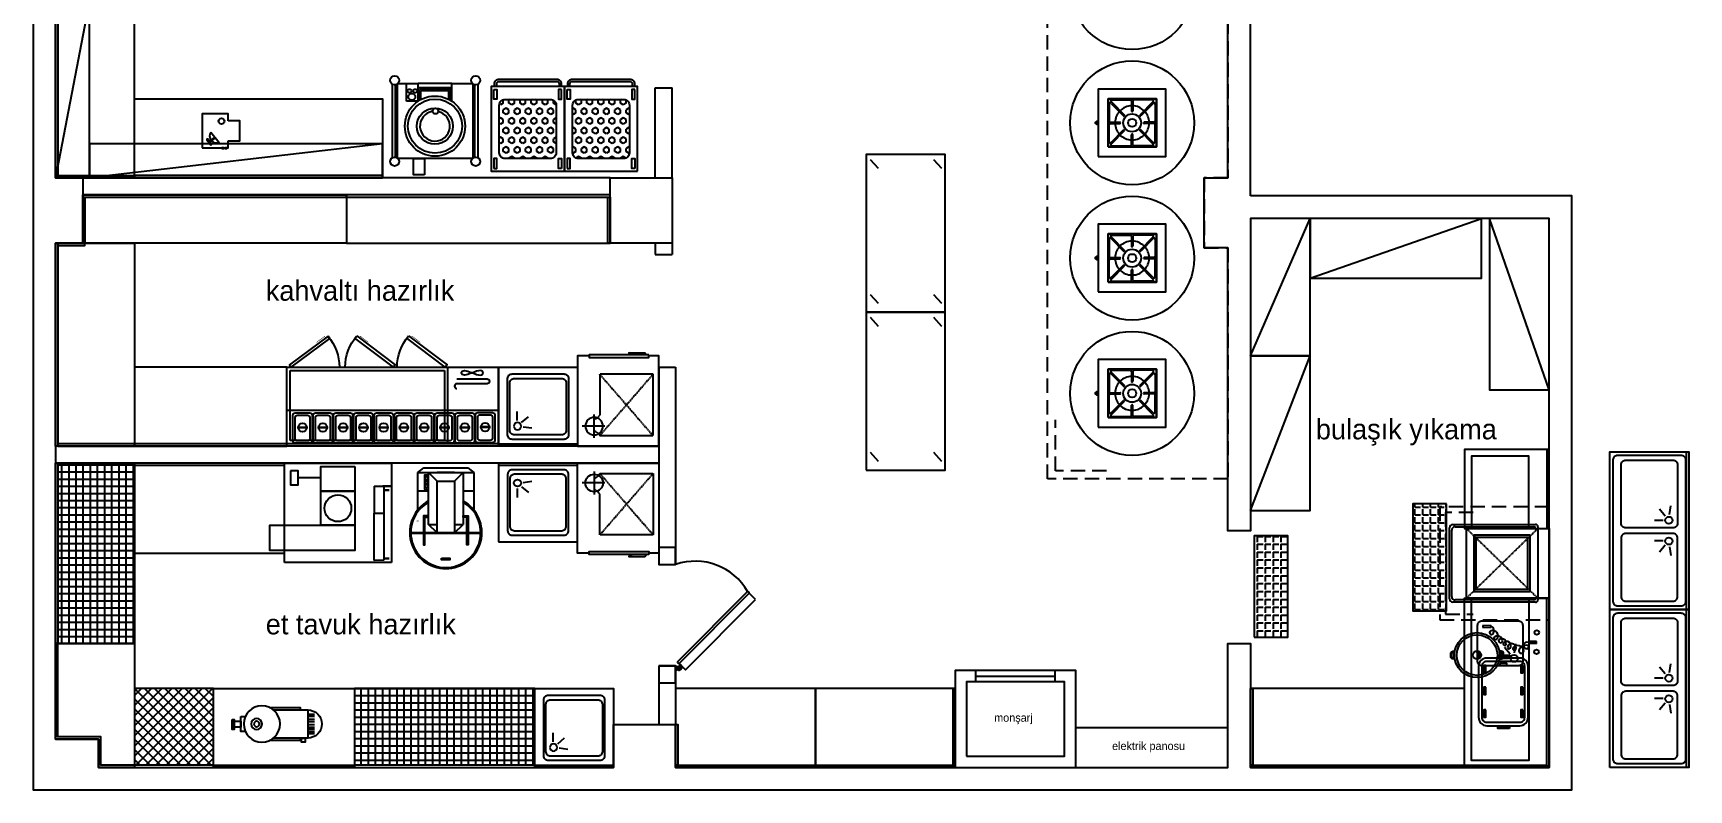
# Model space of a CAD drawing. Header units: centimetres. Extents: x 5488 to 35882, y -53196 to -19684.
# Drawn here: x 16623 to 18092, y -26991 to -26319 of the extents above; entities that cross this region are included whole.
import ezdxf

# ---------------------------------------------------------------- set-up
doc = ezdxf.new("R2010")
doc.units = ezdxf.units.CM
doc.linetypes.add('DASHED', pattern=[0.75, 0.5, -0.25])
doc.linetypes.add('HIDDENX2', pattern=[19.05, 12.7, -6.35])
for name, color, linetype in [('001 Duvar', 7, 'Continuous'), ('002 Çizgi', 7, 'Continuous'), ('CIHAZ', 2, 'Continuous'), ('Kıtc-002 Çizgi', 7, 'Continuous'), ('S2000-002 Çizgi', 7, 'Continuous'), ('S2000-003 Kapı', 3, 'Continuous'), ('S2000-034 Soğuk Oda', 1, 'Continuous')]:
    doc.layers.add(name, color=color, linetype=linetype)
doc.layers.add('GRC-Ekipman', color=4, linetype='Continuous', lineweight=25)
doc.styles.add('TAKSİM', font='GOTHIC.TTF', dxfattribs={"height": 20})

# ---------------------------------------------------------------- blocks, each defined once
blk = doc.blocks.new('A$C290F25D6')
at = {"layer": 'S2000-002 Çizgi'}
for p, q in [((7, 85.1), (12.4, 89.4)), ((12.4, 89.4), (51.5, 89.4)), ((51.5, 89.4), (56.8, 85.1)), ((7, 52), (7, 85.1)), ((7, 85.1), (56.8, 85.1)), ((16.7, 39.1), (16.7, 85.1)), ((16.7, 85.1), (24.2, 77.5)), ((22.1, 85.1), (41.8, 85.1)), ((39.6, 85.1), (24.2, 85.1)), ((24.2, 31.6), (24.2, 77.5)), ((24.2, 77.5), (39.6, 77.5)), ((47.2, 85.1), (39.6, 77.5)), ((39.6, 77.5), (39.6, 31.6)), ((47.2, 85.1), (47.2, 39.1)), ((56.8, 85.1), (56.8, 52)), ((7, 68.9), (16.7, 68.9)), ((47.2, 68.9), (56.8, 68.9)), ((12.1, 31.6), (0.9, 31.6)), ((12.1, 31.1), (0.9, 31.1)), ((7, 42), (7, 42.3)), ((50.5, 31.6), (13.3, 31.6)), ((50.5, 31.1), (13.3, 31.1)), ((16.7, 39.1), (24.2, 39.1)), ((24.2, 31.6), (16.7, 39.1)), ((39.6, 39.1), (47.2, 39.1)), ((39.6, 31.6), (47.2, 39.1)), ((62.9, 31.6), (51.8, 31.6)), ((62.9, 31.1), (51.8, 31.1))]:
    blk.add_line(p, q, dxfattribs=at)
for points in [[(16.7, 70.3), (16.7, 82.9), (13, 82.9), (13, 70.3)], [(28.2, 9.1), (35.6, 9.1), (35.6, 7.8), (28.2, 7.8)]]:
    blk.add_lwpolyline(points, close=True, dxfattribs=at)
for points in [[(13.3, 46.9), (12.1, 46.9), (12.1, 21), (13.3, 21), (13.3, 45.7)], [(13.3, 45.7), (16.7, 45.7), (16.7, 46.9), (12.1, 46.9), (12.1, 45.7)], [(50.5, 45.7), (47.2, 45.7), (47.2, 46.9), (51.8, 46.9), (51.8, 45.7)], [(50.5, 46.9), (51.8, 46.9), (51.8, 21), (50.5, 21), (50.5, 45.7)]]:
    blk.add_lwpolyline(points, dxfattribs=at)
for centre in [(14.8, 80), (14.8, 76.7), (14.8, 73.2)]:
    blk.add_circle(centre, 1.24, dxfattribs=at)
for radius, start, end in [(32, 118.4486, 61.5514), (31, 119.4548, 60.5452)]:
    blk.add_arc((31.9, 31.9), radius, start, end, dxfattribs=at)
blk = doc.blocks.new('A$C4361c141')
for p, q in [((12.9, 0, -350), (12.9, 88.3, -350)), ((12.9, 88.3, -350), (107.9, 88.3, -350)), ((107.9, 88.3, -350), (107.9, 0, -350)), ((45.4, 75.2, -350), (25.1, 75.2, -350)), ((92.5, 67.9, -350), (107.9, 67.9, -350)), ((92.5, 67.9, -350), (92.5, 43.8, -350)), ((101.3, 67.9, -350), (101.3, 2, -350)), ((0, 10.8, -350), (0, 31.1, -350)), ((92.5, 1.8, -350), (92.5, 43.8, -350)), ((92.5, 43.8, -350), (101.3, 43.8, -350)), ((107.9, 0, -350), (12.9, 0, -350)), ((101.3, 2, -350), (92.5, 1.8, -350))]:
    blk.add_line(p, q)
at = {"extrusion": (8.11483e-16, 1, 0)}
for p, q in [((107.9, 67.9, -321.6), (100.3, 67.9, -321.6)), ((100.3, 67.9, -321.6), (100.3, 67.9, -346.9)), ((100.3, 67.9, -346.9), (107.9, 67.9, -346.9)), ((106, 64.1, -346.9), (102, 64.1, -346.9)), ((102, 64.1, -346.9), (102, 64.1, -350)), ((102, 64.1, -350), (106, 64.1, -350)), ((106, 64.1, -346.9), (102, 64.1, -346.9)), ((102, 64.1, -346.9), (102, 64.1, -350)), ((102, 64.1, -350), (106, 64.1, -350)), ((106, 64.1, -350), (106, 64.1, -346.9)), ((106, 64.1, -350), (106, 64.1, -346.9)), ((107.9, 67.9, -346.9), (107.9, 67.9, -321.6)), ((106, 3.7, -346.9), (102, 3.7, -346.9)), ((102, 3.7, -346.9), (102, 3.7, -350)), ((102, 3.7, -350), (106, 3.7, -350)), ((106, 3.7, -350), (106, 3.7, -346.9))]:
    blk.add_line(p, q, dxfattribs=at)
at = {"elevation": -350}
for points in [[(18.4, 81.4), (18.4, 69), (25.1, 69), (25.1, 81.4)], [(75.4, 85.2), (75.4, 63.2), (45.4, 63.2), (45.4, 85.2)], [(75.4, 63.2), (75.4, 33.2), (45.4, 33.2), (45.4, 63.2)], [(75.4, 33.2), (75.4, 10.8), (0, 10.8), (0, 33.2)]]:
    blk.add_lwpolyline(points, close=True, dxfattribs=at)
blk.add_circle((60.4, 48.2, -350), 11.9)
blk = doc.blocks.new('ARB.Sebze Basma')
at = {"layer": 'S2000-002 Çizgi'}
h = blk.add_hatch(dxfattribs=at)
h.set_pattern_fill('HEX', color=256, scale=0.9, angle=270, style=0)
h.set_pattern_definition([(270, (-111636.488, 8696.6115), (4.94933518, -9e-16), [2.8575, -5.715]), (30, (-111636.488, 8696.6115), (-2.4746676, 4.28625), [2.8575, -5.715]), (330, (-111636.488, 8693.754), (2.4746676, 4.28625), [2.8575, -5.715])])
h.paths.add_polyline_path([(-52.7, -63.7), (-12.3, -63.7, 0.414214), (-7.3, -58.7), (-7.3, -16.3, 0.414214), (-12.3, -11.3), (-52.7, -11.3, 0.414214), (-57.7, -16.3), (-57.7, -58.7, 0.414214)])
for points in [[(-65, 0), (-65, -75), (0, -75), (0, 0)], [(-62.6, -2.4), (-59.9, -2.4), (-59.9, -11.2), (-62.6, -11.2)], [(-2.4, -2.4), (-5.1, -2.4), (-5.1, -11.2), (-2.4, -11.2)], [(-62.6, -72.6), (-59.9, -72.6), (-59.9, -63.8), (-62.6, -63.8)], [(-2.4, -72.6), (-5.1, -72.6), (-5.1, -63.8), (-2.4, -63.8)]]:
    blk.add_lwpolyline(points, close=True, dxfattribs=at)
blk.add_lwpolyline([(-7.3, -16.3), (-7.3, -58.7, -0.414214), (-12.3, -63.7), (-52.7, -63.7, -0.414214), (-57.7, -58.7), (-57.7, -16.3, -0.414214), (-52.7, -11.3), (-12.3, -11.3, -0.414214)], format="xyb", close=True, dxfattribs=at)
for points in [[(-3, -75.2), (-3, -77.6, -0.414214), (-7, -81.6), (-58.3, -81.6, -0.414214), (-62.3, -77.6), (-62.3, -75)], [(-5, -75.2), (-5, -77.6, -0.414214), (-7, -79.6), (-58.3, -79.6, -0.414214), (-60.3, -77.6), (-60.3, -75)]]:
    blk.add_lwpolyline(points, format="xyb", dxfattribs=at)
blk = doc.blocks.new('A$C01E77913')
at = {"layer": 'S2000-002 Çizgi'}
for points in [[(2, 26.8), (15, 26.8, -0.414214), (17, 24.8), (17, 2, -0.414214), (15, 0), (2, 0, -0.414214), (0, 2), (0, 24.8, -0.414214)], [(4, 24.8), (13, 24.8, -0.414214), (15, 22.8), (15, 4, -0.414214), (13, 2), (4, 2, -0.414214), (2, 4), (2, 22.8, -0.414214)]]:
    blk.add_lwpolyline(points, format="xyb", close=True, dxfattribs=at)
blk.add_lwpolyline([(4.7, 14.3), (12.2, 14.3), (12.2, 13.5), (4.7, 13.5)], close=True, dxfattribs=at)
blk.add_circle((8.5, 13.9), 3.82, dxfattribs=at)
blk = doc.blocks.new('188-70-M')
at = {"layer": '002 Çizgi', "color": 7}
blk.add_line((47.6, -126), (47.6, 62), dxfattribs=at)
for points in [[(-48.1, 25.3), (-22.5, 59.5), (-20.4, 58), (-46, 23.8)], [(-20.4, -126), (49.6, -126), (49.6, 62), (-20.4, 62)], [(17.6, 62), (17.6, -126), (49.6, -126), (49.6, 62)], [(-48.2, -0.1), (-22.5, -34.2), (-20.4, -32.6), (-46.2, 1.5)], [(-48.2, -46), (-22.5, -80.2), (-20.4, -78.6), (-46.2, -44.5)], [(-17.4, -109.6), (-17.2, -108.1), (-16.8, -106.4), (-16.1, -104.5), (-15.4, -102.6), (-14.7, -100.7), (-14, -98.8), (-13.6, -97.1), (-13.4, -95.6), (-13.6, -94.5), (-14, -93.7), (-14.7, -93.2), (-15.4, -93), (-16.1, -93.2), (-16.8, -93.7), (-17.2, -94.5), (-17.4, -95.6), (-17.2, -97.1), (-16.8, -98.8), (-16.1, -100.7), (-15.4, -102.6), (-14.7, -104.5), (-14, -106.4), (-13.6, -108.1), (-13.4, -109.6), (-13.6, -110.7), (-14, -111.5), (-14.7, -112), (-15.4, -112.2), (-16.1, -112), (-16.8, -111.5), (-17.2, -110.7)]]:
    blk.add_lwpolyline(points, close=True, dxfattribs=at)
at = {"layer": '002 Çizgi', "color": 7, "linetype": 'DASHED'}
blk.add_lwpolyline([(44.6, -78), (44.6, 59), (-17.4, 59), (-17.4, -78)], close=True, dxfattribs=at)
at = {"layer": '002 Çizgi', "color": 7, "const_width": 0.427}
for points in [[(-46.4, 27.5), (-47.7, 28.5), (-43.5, 34.2), (-42.4, 35.6)], [(-46.5, -2.3), (-47.9, -3.3), (-43.6, -8.9), (-42.5, -10.4)], [(-46.5, -48.3), (-47.9, -49.3), (-43.6, -54.9), (-42.5, -56.4)]]:
    blk.add_lwpolyline(points, dxfattribs=at)
at = {"layer": '002 Çizgi', "color": 7}
blk.add_lwpolyline([(47.6, -81), (-20.4, -81)], dxfattribs=at)
for points in [[(-5.7, -115.7), (-5.7, -89, -1), (-1.4, -89)], [(-10.1, -89), (-10.1, -115.7, 1), (-5.7, -115.7)]]:
    blk.add_lwpolyline(points, format="xyb", dxfattribs=at)
for centre, start, end in [((-20.4, 58), 229.755, 270), ((-20.4, -32.6), 90, 130.5092), ((-20.4, -78.6), 90, 130.5092)]:
    blk.add_arc(centre, 42.7, start, end, dxfattribs=at)
at = {"layer": '002 Çizgi', "color": 7, "xscale": -1, "rotation": 90}
for p in [(47, 56.5), (47, 38.5), (47, 20.5), (47, 2.5), (47, -15.5), (47, -33.5), (47, -51.5), (47, -69.5), (47, -87.5), (46.6, -105.5)]:
    blk.add_blockref('A$C01E77913', p, dxfattribs=at)
blk = doc.blocks.new('A$C59A6314D')
at = {"layer": 'S2000-002 Çizgi'}
for p, q in [((16.5, 47.3), (16.5, 39.4)), ((20.4, 49), (26.5, 43.9)), ((21.7, 52.8), (29.5, 53.9))]:
    blk.add_line(p, q, dxfattribs=at)
for points in [[(0, 0), (70, 0), (70, 70), (0, 70)], [(0, 68), (70, 68), (70, 70), (0, 70)]]:
    blk.add_lwpolyline(points, close=True, dxfattribs=at)
for points in [[(12, 6), (58, 6, 0.414214), (62, 10), (62, 60, 0.414214), (58, 64), (12, 64, 0.414214), (8, 60), (8, 10, 0.414214)], [(14, 10), (56, 10, 0.414214), (60, 14), (60, 56, 0.414214), (56, 60), (14, 60, 0.414214), (10, 56), (10, 14, 0.414214)]]:
    blk.add_lwpolyline(points, format="xyb", close=True, dxfattribs=at)
blk.add_circle((16.7, 52.3), 3.19, dxfattribs=at)
blk = doc.blocks.new('A$C734D7A9C')
at = {"layer": 'CIHAZ', "color": 1}
for p, q in [((14.7, 75.3), (14.7, 54.8)), ((24.1, 65.1), (4, 65.1))]:
    blk.add_line(p, q, dxfattribs=at)
at = {"layer": 'CIHAZ', "color": 5, "linetype": 'DASHED'}
for p, q in [((67, 73.5), (19.8, 19.1)), ((19.8, 73.5), (67, 19.1))]:
    blk.add_line(p, q, dxfattribs=at)
at = {"layer": 'CIHAZ', "color": 5}
for points in [[(63.2, 1.8), (10.4, 1.8), (10.4, 4.3), (63.2, 4.3)], [(61.2, 1.8), (48.6, 1.8), (45.6, 0), (59.6, 0)]]:
    blk.add_lwpolyline(points, close=True, dxfattribs=at)
at = {"layer": 'CIHAZ', "color": 1}
blk.add_circle((14.7, 65.1), 7.76, dxfattribs=at)
at = {"layer": 'S2000-002 Çizgi', "linetype": 'DASHED'}
for p, q in [((19.8, 73.5), (67, 73.5)), ((67, 73.5), (67, 19.1)), ((19.8, 19.1), (19.8, 54.9)), ((67, 19.1), (19.8, 19.1))]:
    blk.add_line(p, q, dxfattribs=at)
at = {"layer": 'S2000-002 Çizgi'}
blk.add_lwpolyline([(10.4, 2.8), (0, 2.8), (0, 82.8), (72, 82.8), (72, 2.8), (63.2, 2.8)], dxfattribs=at)
at = {"layer": 'S2000-002 Çizgi', "linetype": 'DASHED'}
for centre, radius, start, end in [((11.6, 78.1), 9.4, 291.2079, 330.9566), ((11, 49.9), 10.2, 29.6907, 66.7752)]:
    blk.add_arc(centre, radius, start, end, dxfattribs=at)
blk = doc.blocks.new('A$C16CD0E37')
at = {"layer": 'S2000-002 Çizgi'}
for p, q in [((6.7, 46.7), (4.7, 46.7)), ((73.3, 46.7), (75.3, 46.7)), ((6.7, 33.3), (4.7, 33.3)), ((73.3, 33.3), (75.3, 33.3)), ((25.1, 22.6), (25.1, 6.7)), ((26.4, 21.7), (26.4, 12)), ((27.8, 21), (27.8, 13.3)), ((52.6, 21), (52.6, 13.3)), ((53.9, 21.7), (53.9, 12)), ((55.2, 22.6), (55.2, 6.7)), ((55.2, 22.6), (65.3, 22.6)), ((65.3, 22.6), (65.3, 6.7)), ((25.1, 10.7), (55.2, 10.7)), ((25.1, 6.7), (55.2, 6.7)), ((26.4, 12), (53.9, 12)), ((27.8, 13.3), (52.6, 13.3))]:
    blk.add_line(p, q, dxfattribs=at)
blk.add_lwpolyline([(49.6, 87.9), (59.1, 87.9), (59.1, 73.3), (49.6, 73.3)], close=True, dxfattribs=at)
for points in [[(2, 72.5), (2, 7.5)], [(4.7, 72.1), (4.7, 7.9)], [(6.7, 6.7), (6.7, 73.3), (73.3, 73.3), (73.3, 6.7), (55.2, 6.7)], [(75.3, 72.1), (75.3, 7.9)], [(78, 72.5), (78, 7.5)], [(25.1, 6.7), (6.7, 6.7)]]:
    blk.add_lwpolyline(points, dxfattribs=at)
for centre, radius in [((4, 76), 4), ((76, 76), 4), ((40.2, 44.6), 26.7), ((40.2, 44.6), 24), ((40.2, 44.6), 16), ((39.8, 31.3), 2.54), ((57.7, 13.4), 1.69), ((60.7, 18.6), 3.06), ((62.8, 13.4), 1.69), ((4, 4), 4), ((76, 4), 4)]:
    blk.add_circle(centre, radius, dxfattribs=at)
blk.add_arc((40.2, 44.6), 13.3, 279.302, 257.4764, dxfattribs=at)
blk = doc.blocks.new('A$C4A433252')
at = {"layer": 'S2000-002 Çizgi'}
for points in [[(60.3, 28.6), (60.3, 30.8), (32.9, 30.8)], [(1.8, 19.8), (0, 19.8)], [(11.6, 22.8), (7.7, 22.8), (7.7, 9.5)], [(36.4, 3.6), (67, 3.6), (67, 28.6), (36.4, 28.6)], [(67, 24.4), (73, 24.4)], [(67, 22.8), (73, 22.8)], [(67, 20.8), (73, 20.8)], [(67, 18.8), (73, 18.8)], [(67, 16.5), (73, 16.5)], [(1.8, 13.2), (0, 13.2)], [(7.7, 9.5), (11.6, 9.5)], [(32.9, 1.4), (60.3, 1.4), (60.3, 3.6)], [(67, 13.9), (73, 13.9)], [(67, 11.7), (73, 11.7)], [(67, 9.3), (73, 9.3)], [(67, 7.3), (73, 7.3)]]:
    blk.add_lwpolyline(points, dxfattribs=at)
for points in [[(61.5, 28.6), (64.8, 28.6), (64.8, 32.2), (61.5, 32.2)], [(0, 12.1), (1.8, 12.1), (1.8, 20.9), (0, 20.9)], [(1.8, 13.7), (7.7, 13.7), (7.7, 18.8), (1.8, 18.8)]]:
    blk.add_lwpolyline(points, close=True, dxfattribs=at)
for centre, radius in [((26.3, 16.1), 16.1), ((21.6, 16.1), 4.84), ((21.6, 16.1), 2.42)]:
    blk.add_circle(centre, radius, dxfattribs=at)
blk.add_arc((67, 16.1), 12.5, 270, 90, dxfattribs=at)
blk = doc.blocks.new('A$C40CD3614')
at = {"layer": 'S2000-002 Çizgi'}
for points in [[(23, 24.7), (23, 30.7), (0, 30.7), (0, 0.7)], [(23, 6.7), (33.5, 6.7), (33.5, 24.7), (23, 24.7)], [(0, 0.7), (23, 0.7), (23, 6.7)], [(6.4, 6.5), (4.8, 8.5), (4, 7.8), (7.7, 3.1)], [(7.7, 3.1), (8.6, 3.8), (7, 5.7)], [(7.7, 14.6), (15, 5.3)]]:
    blk.add_lwpolyline(points, dxfattribs=at)
for points in [[(5.6, 5.9), (6.2, 5.1), (10.9, 8.8), (10.3, 9.6)], [(17.5, 0), (19.2, 0), (19.2, 0.7), (17.5, 0.7)], [(20.1, 0), (21.8, 0), (21.8, 0.7), (20.1, 0.7)]]:
    blk.add_lwpolyline(points, close=True, dxfattribs=at)
at = {"layer": 'S2000-002 Çizgi', "const_width": 0.321}
blk.add_lwpolyline([(9.2, 8.4, 1), (10.1, 8.4, 1)], format="xyb", close=True, dxfattribs=at)
at = {"layer": 'S2000-002 Çizgi'}
blk.add_circle((17.1, 24.3), 2.56, dxfattribs=at)
blk.add_arc((12.8, 11.1), 6.17, 145.0811, 291.5627, dxfattribs=at)
blk = doc.blocks.new('A$C53E03B34')
at = {"layer": 'Kıtc-002 Çizgi'}
for points in [[(3.7, 16.6), (2, 16.6, -0.414214), (0, 18.6), (0, 21.4, -0.414214), (2, 23.4), (3.7, 23.4)], [(43.1, 16.6), (44.9, 16.6, 0.414214), (46.9, 18.6), (46.9, 21.4, 0.414214), (44.9, 23.4), (43.1, 23.4)]]:
    blk.add_lwpolyline(points, format="xyb", dxfattribs=at)
for points in [[(2.8, 17.6), (2, 17.6, -0.414214), (1, 18.6), (1, 21.4, -0.414214), (2, 22.4), (2.8, 22.4)], [(44, 17.6), (44.9, 17.6, 0.414214), (45.9, 18.6), (45.9, 21.4, 0.414214), (44.9, 22.4), (44, 22.4)]]:
    blk.add_lwpolyline(points, format="xyb", close=True, dxfattribs=at)
for points in [[(22.1, 23.4), (24.2, 21.8), (24.2, 18.1), (22.7, 16.4)], [(23.5, 23.7), (25.2, 22.3), (25.2, 17.7), (23.8, 16.3)]]:
    blk.add_lwpolyline(points, dxfattribs=at)
for radius in [20, 18, 3.66]:
    blk.add_circle((23.4, 20), radius, dxfattribs=at)
blk = doc.blocks.new('A$C7ED97EAE')
at = {"layer": 'S2000-002 Çizgi'}
for p, q in [((3.5, 88.5), (65.5, 88.5)), ((3.5, 15), (3.5, 88.5)), ((65.5, 88.5), (65.5, 15)), ((0, 3), (0, 76.5)), ((2, 78.5), (3.5, 78.5)), ((2, 5), (2, 75)), ((3.5, 78.5), (65.5, 78.5)), ((3.5, 76.5), (3.5, 76.5)), ((65.5, 78.5), (67, 78.5)), ((65.5, 76.5), (65.5, 76.5)), ((67, 75), (67, 5)), ((69, 76.5), (69, 3)), ((65.5, 15), (3.5, 15)), ((67, 15), (65.5, 15)), ((66, 0), (3, 0)), ((64, 2), (5, 2))]:
    blk.add_line(p, q, dxfattribs=at)
at = {"layer": 'S2000-002 Çizgi', "linetype": 'DASHED'}
for p, q in [((65.5, 78.5), (3.5, 15)), ((65.5, 15), (3.5, 78.5))]:
    blk.add_line(p, q, dxfattribs=at)
for points in [[(9.5, 21.5), (59.5, 21.5), (59.5, 71.5), (9.5, 71.5)], [(11.5, 23.5), (57.5, 23.5), (57.5, 69.5), (11.5, 69.5)]]:
    blk.add_lwpolyline(points, close=True, dxfattribs=at)
at = {"layer": 'S2000-002 Çizgi'}
for centre, radius, start, end in [((2, 76.5), 2, 90, 180), ((3.5, 75), 1.5, 90, 180), ((65.5, 75), 1.5, 0, 90), ((67, 76.5), 2, 0, 90), ((3, 3), 3, 180, 270), ((5, 5), 3, 180, 270), ((64, 5), 3, 270, 0), ((66, 3), 3, 270, 0)]:
    blk.add_arc(centre, radius, start, end, dxfattribs=at)
blk = doc.blocks.new('A$C7BE05278')
at = {"layer": 'S2000-002 Çizgi'}
h = blk.add_hatch(color=256, dxfattribs=at)
h.paths.add_polyline_path([(4.7, 9.9, -0.025454), (4.8, 10.4, 0.278063), (0.8, 7.5), (1.2, 7.3, -0.265675)])
h.paths.add_polyline_path([(5.4, 10.4, 0.028094), (4.8, 10.4, 0.025454), (4.7, 9.9, -0.030609), (5.2, 9.9, -0.027259)])
h.paths.add_polyline_path([(5.4, 10.4, 0.027259), (5.2, 9.9, -0.171751), (7.9, 9), (7.9, 9), (7.9, 9, -1.347305), (5.2, 7.1, -0.147228), (5.2, 9.9, 0.030609), (4.7, 9.9, 0.138731), (4.7, 7, 1.347306), (8.2, 9.4, 0.162476)])
h.paths.add_polyline_path([(12.5, 12.7), (12.7, 13.1, 0.483116), (4.8, 10.4, -0.028094), (5.4, 10.4, -0.470681)])
for p, q in [((14.4, 47.6), (14.3, 41.7)), ((14.4, 47.6), (14.3, 41.7)), ((16, 47.6), (14.4, 47.6)), ((16, 47.6), (14.4, 47.6)), ((15.1, 47.6), (15, 38.9)), ((15.9, 41.7), (16, 47.6)), ((15.9, 41.7), (16, 47.6)), ((14.3, 41.7), (15.9, 41.7)), ((14.3, 41.7), (15.9, 41.7)), ((0.5, 7.3), (0, 0)), ((0.5, 7.3), (0, 0)), ((0, 0), (1.9, 0)), ((1.5, 7.3), (0.5, 7.3)), ((1.5, 7.3), (0.5, 7.3)), ((1.9, 0), (1.5, 7.3)), ((1.9, 0), (1.5, 7.3))]:
    blk.add_line(p, q, dxfattribs=at)
for centre in [(6.3, 47.8), (23.5, 47.6)]:
    blk.add_circle(centre, 1.99, dxfattribs=at)
for centre, radius, start, end in [((17.8, 38.9), 2.86, 179.43, 359.43), ((20, 25.6), 3.8, 74.9498, 261.6763), ((19.1, 38.9), 1.6, 359.43, 179.43), ((25.1, 38.8), 7.64, 179.43, 242.0346), ((23.5, 30.9), 5.53, 105.7663, 225.7833), ((22.6, 34), 2.23, 242.0346, 105.7663), ((14.4, 12.6), 4.98, 103.1199, 200.7743), ((15.6, 16.7), 3.77, 86.0156, 220.6772), ((13.7, 15.7), 1.76, 236.8088, 103.1199), ((18.1, 21.1), 3.83, 52.4089, 229.1112), ((16.5, 19.2), 1.37, 229.1112, 116.3243), ((19.6, 23.1), 1.26, 261.6763, 52.4089), ((20.6, 27.9), 1.41, 225.7833, 74.9498), ((4.8, 5.6), 4.31, 51.245, 156.7533), ((9.4, 8.6), 4.83, 57.0103, 197.5795), ((6.4, 7.6), 1.7, 197.5795, 51.245), ((11.2, 11.3), 1.54, 200.7743, 57.0103)]:
    blk.add_arc(centre, radius, start, end, dxfattribs=at)
blk.add_solid([(15.9, 41.7), (14.3, 41.7), (16, 47.6), (14.4, 47.6)], dxfattribs=at)
blk = doc.blocks.new('A$C7327736A')
at = {"layer": 'S2000-002 Çizgi'}
for p, q in [((48.3, 44.3), (40.5, 45.4)), ((49.6, 40.5), (43.5, 35.4)), ((53.5, 38.8), (53.5, 30.9))]:
    blk.add_line(p, q, dxfattribs=at)
for points in [[(0, 75), (150, 75), (150, 0), (0, 0)], [(0, 75), (150, 75), (150, 73), (0, 73)], [(0, 57), (144, 57), (144, 6), (0, 6)]]:
    blk.add_lwpolyline(points, close=True, dxfattribs=at)
blk.add_lwpolyline([(56, 11.5), (24, 11.5, -0.414214), (20, 15.5), (20, 47.5, -0.414214), (24, 51.5), (56, 51.5, -0.414214), (60, 47.5), (60, 15.5, -0.414214)], format="xyb", close=True, dxfattribs=at)
blk.add_circle((53.3, 43.8), 3.19, dxfattribs=at)
blk.add_blockref('A$C7BE05278', (24, 16.2), dxfattribs=at)
blk = doc.blocks.new('A$C40B23311')
for p, q in [((16.6, 64.2), (26.8, 64.2)), ((16.6, 63.4), (26.8, 63.4)), ((16.6, 1.7), (26.8, 1.7)), ((16.6, 0.8), (26.8, 0.8))]:
    blk.add_line(p, q)
for points in [[(44, 10), (44, 55.1, 0.414214), (36.6, 62.6), (7.4, 62.6, 0.414214), (0, 55.1), (0, 10, 0.414214), (7.4, 2.6), (36.6, 2.6, 0.414214)], [(41, 10), (41, 55.1, 0.414214), (36.6, 59.6), (7.4, 59.6, 0.414214), (3, 55.1), (3, 10, 0.414214), (7.4, 5.6), (36.6, 5.6, 0.414214)]]:
    blk.add_lwpolyline(points, format="xyb", close=True)
for points in [[(16.6, 65.1), (26.8, 65.1), (26.8, 62.6), (16.6, 62.6)], [(4.7, 48.5), (6.5, 48.5), (6.5, 55), (4.7, 55)], [(37.5, 48.5), (39.3, 48.5), (39.3, 55), (37.5, 55)], [(4.7, 28.5), (6.5, 28.5), (6.5, 35), (4.7, 35)], [(37.5, 28.5), (39.3, 28.5), (39.3, 35), (37.5, 35)], [(4.7, 9.3), (6.5, 9.3), (6.5, 15.8), (4.7, 15.8)], [(37.5, 9.3), (39.3, 9.3), (39.3, 15.8), (37.5, 15.8)], [(16.6, 2.6), (26.8, 2.6), (26.8, 0), (16.6, 0)], [(25.2, 7.3), (25.2, 9.1), (18.8, 9.1), (18.8, 7.3)]]:
    blk.add_lwpolyline(points, close=True)
blk = doc.blocks.new('A$C27224a4d')
blk.add_lwpolyline([(0, 2), (70, 2), (70, 0), (0, 0)], close=True)
at = {"layer": 'S2000-002 Çizgi'}
for points in [[(70, 0), (0, 0), (0, 75), (70, 75)], [(70, 18), (6, 18), (6, 69), (70, 69)]]:
    blk.add_lwpolyline(points, close=True, dxfattribs=at)
blk = doc.blocks.new('A$C73A43FF4')
at = {"layer": 'S2000-002 Çizgi'}
for p, q in [((9.5, 50.6), (9.5, 34.1)), ((11.1, 51.4), (23.1, 39.5)), ((12.7, 51.3), (23.7, 40.3)), ((13.3, 53), (28.6, 53)), ((29.5, 52.1), (29.5, 43.2)), ((30.5, 52.1), (30.5, 43.2)), ((46.7, 53), (31.4, 53)), ((47.3, 51.3), (36.3, 40.3)), ((48.9, 51.4), (36.9, 39.5)), ((50.5, 50.6), (50.5, 34.1)), ((51.4, 11.2), (51.4, 54.1)), ((9.5, 14.6), (9.5, 31.2)), ((10.5, 33.1), (19.5, 33.1)), ((10.5, 32.1), (19.5, 32.1)), ((10.5, 32.1), (19.5, 32.1)), ((23.7, 39.6), (23.7, 39.6)), ((36.3, 39.6), (36.3, 39.6)), ((49.5, 33.1), (40.5, 33.1)), ((49.5, 32.1), (40.5, 32.1)), ((49.5, 32.1), (40.5, 32.1)), ((50.5, 14.6), (50.5, 31.2)), ((11.1, 13.9), (23.1, 25.7)), ((12.7, 13.9), (23.7, 25)), ((23.7, 25.7), (23.7, 25.7)), ((29.5, 13.2), (29.5, 22)), ((30.5, 13.2), (30.5, 22)), ((36.3, 25.7), (36.3, 25.7)), ((47.3, 13.9), (36.3, 25)), ((48.9, 13.9), (36.9, 25.7)), ((8.6, 11.2), (51.4, 11.2)), ((13.3, 12.2), (28.6, 12.2)), ((46.7, 12.2), (31.4, 12.2))]:
    blk.add_line(p, q, dxfattribs=at)
for points in [[(60, 2.6), (60, 62.6), (0, 62.6), (0, 2.6)], [(51.4, 11.2), (51.4, 54.1), (8.6, 54.1), (8.6, 11.2)], [(51.4, 11.2), (8.6, 11.2), (8.6, 54.1), (51.4, 54.1)], [(51.4, 11.2), (8.6, 11.2), (8.6, 54.1), (51.4, 54.1)], [(28.4, 2.6), (31.6, 2.6), (31.6, 1.3), (28.4, 1.3)], [(29.3, 1.3), (30.7, 1.3), (30.7, 0), (29.3, 0)]]:
    blk.add_lwpolyline(points, close=True, dxfattribs=at)
for radius in [7.93, 3.64]:
    blk.add_circle((30, 32.6), radius, dxfattribs=at)
for centre, radius, start, end in [((10.5, 50.6), 0.965, 51.148, 180), ((13.3, 52.1), 0.965, 90, 231.148), ((30, 32.6), 15.1, 91.8351, 131.3748), ((28.6, 52.1), 0.965, 360, 90), ((31.4, 52.1), 0.965, 90, 180), ((30, 32.6), 15.1, 48.6252, 88.1649), ((46.7, 52.1), 0.965, 308.852, 90), ((49.5, 50.6), 0.965, 360, 128.852), ((10.5, 34.1), 0.965, 180, 270), ((10.5, 31.2), 0.965, 90, 180), ((30, 32.6), 15.1, 135.2011, 178.1649), ((30, 32.6), 15.1, 181.8351, 224.7989), ((19.5, 32.6), 0.483, 360, 90), ((19.5, 32.6), 0.483, 270, 360), ((23.4, 39.9), 0.483, 231.1535, 321.1357), ((23.4, 39.9), 0.483, 321.1471, 51.1404), ((30, 43.2), 0.483, 180, 270), ((30, 43.2), 0.483, 270, 360), ((36.6, 39.9), 0.483, 128.8596, 218.8529), ((36.6, 39.9), 0.483, 218.8643, 308.8465), ((40.5, 32.6), 0.483, 90, 180), ((40.5, 32.6), 0.483, 180, 270), ((30, 32.6), 15.1, 1.8351, 44.7989), ((30, 32.6), 15.1, 315.2011, 358.1649), ((49.5, 34.1), 0.965, 270, 360), ((49.5, 31.2), 0.965, 0, 90), ((30, 32.6), 15.1, 228.6252, 268.1649), ((23.4, 25.4), 0.483, 38.8643, 128.8465), ((23.4, 25.4), 0.483, 308.8596, 38.8529), ((30, 22), 0.483, 90, 180), ((30, 22), 0.483, 0, 90), ((30, 32.6), 15.1, 271.8351, 311.3748), ((36.6, 25.4), 0.483, 141.1471, 231.1404), ((36.6, 25.4), 0.483, 51.1535, 141.1357), ((10.5, 14.6), 0.965, 180, 308.852), ((13.3, 13.2), 0.965, 128.852, 270), ((28.6, 13.2), 0.965, 270, 0), ((31.4, 13.2), 0.965, 180, 270), ((46.7, 13.2), 0.965, 270, 51.148), ((49.5, 14.6), 0.965, 231.148, 0)]:
    blk.add_arc(centre, radius, start, end, dxfattribs=at)
blk = doc.blocks.new('A$C022B2E79')
at = {"layer": 'S2000-003 Kapı', "linetype": 'ByBlock'}
for points in [[(1.8, 69.8, -0.39805), (1.9, 69.8), (5.2, 66.8), (3, 64.6), (0, 67.8, -0.39805), (0, 68)], [(2.9, 69.6, 0.617768), (3.4, 69.9), (3.5, 71), (0.3, 71), (0.4, 69.9, 0.617768), (0.9, 69.6, -0.364026)], [(0.6, 66.6), (0.4, 69.9, 0.617768), (0.9, 69.6, -0.364026), (2.9, 69.6, 0.617768), (3.4, 69.9), (3.3, 66.6, -0.39805), (3.2, 66.5), (0.7, 66.5, -0.39805)], [(68.5, 5.7, 0.491935), (69.9, 7.1), (7.7, 69.3, 0.499706), (6.3, 67.9)]]:
    blk.add_lwpolyline(points, format="xyb", close=True, dxfattribs=at)
blk.add_lwpolyline([(62.9, 0), (68.5, 5.7), (6.3, 67.9), (0.6, 62.2), (62.9, 0)], dxfattribs=at)
blk.add_circle((1.9, 67.9), 1, dxfattribs=at)
blk.add_circle((1.9, 67.9), 1, dxfattribs=at)
blk.add_arc((43.5, 53.5), 53.4, 299.6259, 19.0898, dxfattribs=at)
blk = doc.blocks.new('A$C09bb5ba6')
for p, q in [((3.7, 135.5), (10.8, 127.7)), ((59.7, 135.5), (66.8, 127.7)), ((3.7, 15.8), (10.8, 8)), ((59.7, 15.8), (66.8, 8))]:
    blk.add_line(p, q)
blk.add_lwpolyline([(0, 0), (70, 0), (70, 140), (0, 140)], close=True)
blk = doc.blocks.new('A$Cb7ff4000')
at = {"layer": 'S2000-002 Çizgi'}
for p, q in [((49, 82.9), (43.9, 89)), ((52.8, 84.2), (53.9, 92)), ((47.3, 79), (39.4, 79)), ((47.3, 61), (39.4, 61)), ((49, 57.1), (43.9, 51)), ((52.8, 55.8), (53.9, 48))]:
    blk.add_line(p, q, dxfattribs=at)
for points in [[(0, 0), (0, 140), (70, 140), (70, 0)], [(68, 0), (68, 140), (70, 140), (70, 0)]]:
    blk.add_lwpolyline(points, close=True, dxfattribs=at)
for points in [[(3, 7), (3, 133, -0.414214), (7, 137), (63, 137, -0.414214), (67, 133), (67, 7, -0.414214), (63, 3), (7, 3, -0.414214)], [(10, 76.5), (10, 128.5, -0.414214), (14, 132.5), (56, 132.5, -0.414214), (60, 128.5), (60, 76.5, -0.414214), (56, 72.5), (14, 72.5, -0.414214)], [(10, 63.5), (10, 11.5, 0.414214), (14, 7.5), (56, 7.5, 0.414214), (60, 11.5), (60, 63.5, 0.414214), (56, 67.5), (14, 67.5, 0.414214)]]:
    blk.add_lwpolyline(points, format="xyb", close=True, dxfattribs=at)
for centre in [(52.3, 79.2), (52.3, 60.8)]:
    blk.add_circle(centre, 3.19, dxfattribs=at)

msp = doc.modelspace()

# ---------------------------------------------------------------- hatches: boundary and pattern name
h = msp.add_hatch()
h.set_pattern_fill('ANSI37', color=256, scale=2, angle=135)
h.set_pattern_definition([(180, (-9863.051, -37929.095), (-4e-16, -6.35), []), (270, (-9863.051, -37929.095), (6.35, -8e-16), [])])
h.paths.add_polyline_path([(16644.7, -26700.8), (16644.7, -26860.8), (16712.7, -26860.8), (16712.7, -26700.8)])
h = msp.add_hatch()
h.set_pattern_fill('ANGLE', color=256, angle=360)
h.set_pattern_definition([(360, (15550.414, -32474.519), (-1e-14, 6.985), [5.08, -1.905]), (90, (15550.414, -32474.519), (-6.985, -1e-14), [5.08, -1.905])])
h.paths.add_polyline_path([(17846.7, -26832), (17876.7, -26832), (17876.7, -26737), (17846.7, -26737)])
h = msp.add_hatch()
h.set_pattern_fill('ANGLE', color=256, angle=-90)
h.set_pattern_definition([(270, (5764.383, -2611.7306), (6.985, -1e-15), [5.08, -1.905]), (0, (5764.383, -2611.7306), (2e-15, 6.985), [5.08, -1.905])])
h.paths.add_polyline_path([(17705.9, -26855.3), (17735.9, -26855.3), (17735.9, -26765.3), (17705.9, -26765.3)])
h = msp.add_hatch()
h.set_pattern_fill('ANSI37', color=256, scale=2, angle=180)
h.set_pattern_definition([(225, (27941.044, -53476.5296), (4.490128, -4.490128), []), (315, (27941.044, -53476.5296), (4.490128, 4.490128), [])])
h.paths.add_polyline_path([(16782.7, -26900.8), (16712.7, -26900.8), (16712.7, -26968.8), (16782.7, -26968.8)])
h = msp.add_hatch()
h.set_pattern_fill('ANSI37', color=256, scale=2, angle=45)
h.set_pattern_definition([(90, (5839.383, -230.805), (-6.35, 0), []), (180, (5839.383, -230.805), (-4e-16, -6.35), [])])
h.paths.add_polyline_path([(17067.7, -26968.8), (16907.7, -26968.8), (16907.7, -26900.8), (17067.7, -26900.8)])

# ---------------------------------------------------------------- linework, layer by layer
for p, q in [((16672.7, -26290.7), (16642.7, -26447.8)), ((17174.7, -26447.8), (17174.7, -26367.8)), ((17174.7, -26367.8), (17189.7, -26367.8)), ((17189.7, -26447.8), (17189.7, -26367.8)), ((16932.7, -26417.7), (16672.7, -26447.8)), ((17134.7, -26447.8), (16672.7, -26447.8)), ((17134.7, -26462.8), (16666.7, -26462.8)), ((17702.7, -26605.8), (17755.7, -26483.8)), ((17755.7, -26536.8), (17907.7, -26483.8)), ((17967.7, -26635.8), (17914.7, -26483.8)), ((17174.7, -26505.8), (17174.7, -26515.8)), ((17189.7, -26505.8), (17189.7, -26515.8)), ((17174.7, -26515.8), (17189.7, -26515.8)), ((17177.7, -26615.8), (17177.7, -26790.8)), ((17177.7, -26615.8), (17192.7, -26615.8)), ((17192.7, -26615.8), (17192.7, -26790.8)), ((17702.7, -26742.8), (17755.7, -26605.8)), ((17177.7, -26685.8), (16642.7, -26685.8)), ((17177.7, -26700.8), (16642.7, -26700.8)), ((17177.7, -26790.8), (17192.7, -26790.8)), ((17177.7, -26880.8), (17177.7, -26932.8)), ((17177.7, -26880.8), (17192.7, -26880.8)), ((17192.7, -26880.8), (17192.7, -26932.8)), ((17459.1, -26894.8), (17459.1, -26884.8)), ((17459.1, -26889.8), (17529.3, -26889.8)), ((17529.3, -26894.8), (17529.3, -26884.8)), ((17682.7, -26935.8), (17547.7, -26935.8))]:
    msp.add_line(p, q)
for points in [[(17702.7, -26463.8), (17702.7, -25007.8), (16622.7, -25007.8), (16622.7, -26990.8), (17987.7, -26990.8), (17987.7, -26463.8)], [(16712.7, -26290.7), (16642.7, -26290.7), (16642.7, -26447.8), (16712.7, -26447.8)], [(16644.7, -26447.8), (16642.7, -26447.8), (16642.7, -26290.7), (16644.7, -26290.7)], [(16672.7, -26290.7), (16642.7, -26290.7), (16642.7, -26447.8), (16672.7, -26447.8)], [(16932.7, -26447.7), (16712.7, -26447.7), (16712.7, -26377.7), (16932.7, -26377.7)], [(16672.7, -26447.8), (16932.7, -26447.8), (16932.7, -26417.7), (16672.7, -26417.7)], [(16644.7, -26445.8), (16712.7, -26445.8), (16712.7, -26447.8), (16644.7, -26447.8)], [(16932.7, -26445.7), (16712.7, -26445.7), (16712.7, -26447.7), (16932.7, -26447.7)], [(17134.7, -26447.8), (17189.7, -26447.8), (17189.7, -26505.8), (17134.7, -26505.8)], [(16666.7, -26462.8), (16900.7, -26462.8), (16900.7, -26505.8), (16666.7, -26505.8)], [(16666.7, -26464.8), (16900.7, -26464.8), (16900.7, -26462.8), (16666.7, -26462.8)], [(16668.7, -26505.8), (16666.7, -26505.8), (16666.7, -26464.8), (16668.7, -26464.8)], [(16900.7, -26505.8), (17134.7, -26505.8), (17134.7, -26462.8), (16900.7, -26462.8)], [(16900.7, -26464.8), (17134.7, -26464.8), (17134.7, -26462.8), (16900.7, -26462.8)], [(17132.7, -26464.8), (17134.7, -26464.8), (17134.7, -26505.8), (17132.7, -26505.8)], [(17702.7, -26605.8), (17755.7, -26605.8), (17755.7, -26483.8), (17702.7, -26483.8)], [(17755.7, -26536.8), (17907.7, -26536.8), (17907.7, -26483.8), (17755.7, -26483.8)], [(17967.7, -26635.8), (17967.7, -26483.8), (17914.7, -26483.8), (17914.7, -26635.8)], [(16642.7, -26505.8), (16712.7, -26505.8), (16712.7, -26685.8), (16642.7, -26685.8)], [(16644.7, -26685.8), (16642.7, -26685.8), (16642.7, -26505.8), (16644.7, -26505.8)], [(16644.7, -26507.8), (16668.7, -26507.8), (16668.7, -26505.8), (16644.7, -26505.8)], [(16712.7, -26685.8), (16847.7, -26685.8), (16847.7, -26615.8), (16712.7, -26615.8)], [(17702.7, -26742.8), (17755.7, -26742.8), (17755.7, -26605.8), (17702.7, -26605.8)], [(16712.7, -26683.8), (16644.7, -26683.8), (16644.7, -26685.8), (16712.7, -26685.8)], [(16847.7, -26683.8), (16712.7, -26683.8), (16712.7, -26685.8), (16847.7, -26685.8)], [(16642.7, -26860.8), (16642.7, -26700.8), (16712.7, -26700.8), (16712.7, -26860.8)], [(16644.7, -26700.8), (16644.7, -26860.8), (16642.7, -26860.8), (16642.7, -26700.8)], [(16712.7, -26780.8), (16845.6, -26780.8), (16845.6, -26700.8), (16712.7, -26700.8)], [(16712.7, -26702.8), (16845.6, -26702.8), (16845.6, -26700.8), (16712.7, -26700.8)], [(17876.7, -26737), (17846.7, -26737), (17846.7, -26832), (17876.7, -26832)], [(17705.9, -26855.3), (17735.9, -26855.3), (17735.9, -26765.3), (17705.9, -26765.3)], [(16642.7, -26860.8), (16712.7, -26860.8), (16712.7, -26970.8), (16680.7, -26970.8), (16680.7, -26945.8), (16642.7, -26945.8)], [(17440.7, -26970.8), (17547.7, -26970.8), (17547.7, -26884.8), (17440.7, -26884.8)], [(17450.7, -26960.8), (17537.7, -26960.8), (17537.7, -26894.8), (17450.7, -26894.8)], [(16782.7, -26900.8), (16712.7, -26900.8), (16712.7, -26970.8), (16782.7, -26970.8)], [(16782.7, -26900.8), (16907.7, -26900.8), (16907.7, -26970.8), (16782.7, -26970.8)], [(16907.7, -26970.8), (17067.7, -26970.8), (17067.7, -26900.8), (16907.7, -26900.8)], [(17192.7, -26970.8), (17316.7, -26970.8), (17316.7, -26900.8), (17192.7, -26900.8)], [(17316.7, -26970.8), (17440.7, -26970.8), (17440.7, -26900.8), (17316.7, -26900.8)], [(17438.7, -26968.8), (17440.7, -26968.8), (17440.7, -26900.8), (17438.7, -26900.8)], [(17702.7, -26970.8), (17892.7, -26970.8), (17892.7, -26900.8), (17702.7, -26900.8)], [(17704.7, -26968.8), (17702.7, -26968.8), (17702.7, -26900.8), (17704.7, -26900.8)], [(17194.7, -26968.8), (17192.7, -26968.8), (17192.7, -26932.8), (17194.7, -26932.8)], [(16782.7, -26968.8), (16712.7, -26968.8), (16712.7, -26970.8), (16782.7, -26970.8)], [(16782.7, -26968.8), (16907.7, -26968.8), (16907.7, -26970.8), (16782.7, -26970.8)], [(17067.7, -26968.8), (16907.7, -26968.8), (16907.7, -26970.8), (17067.7, -26970.8)], [(17192.7, -26968.8), (17316.7, -26968.8), (17316.7, -26970.8), (17192.7, -26970.8)], [(17316.7, -26968.8), (17440.7, -26968.8), (17440.7, -26970.8), (17316.7, -26970.8)], [(17702.7, -26968.8), (17892.7, -26968.8), (17892.7, -26970.8), (17702.7, -26970.8)], [(17892.7, -26968.8), (17965.7, -26968.8), (17965.7, -26970.8), (17892.7, -26970.8)]]:
    msp.add_lwpolyline(points, close=True)
for points in [[(16642.7, -26015.8), (16642.7, -26447.8), (16666.7, -26447.8), (16666.7, -26505.8), (16642.7, -26505.8), (16642.7, -26945.8), (16680.7, -26945.8), (16680.7, -26970.8), (17137.7, -26970.8), (17137.7, -26932.8), (17192.7, -26932.8), (17192.7, -26970.8), (17682.7, -26970.8), (17682.7, -26860.8), (17702.7, -26860.8), (17702.7, -26970.8), (17967.7, -26970.8), (17967.7, -26483.8), (17702.7, -26483.8), (17702.7, -26760.8), (17682.7, -26760.8), (17682.7, -26509.8), (17661.7, -26509.8), (17661.7, -26447.8), (17682.7, -26447.8), (17682.7, -26059.8)], [(16712.7, -26968.8), (16682.7, -26968.8), (16682.7, -26943.8), (16644.7, -26943.8), (16644.7, -26860.8)]]:
    msp.add_lwpolyline(points)
for centre in [(17597.7, -26279), (17597.7, -26399), (17597.7, -26519), (17597.7, -26639)]:
    msp.add_circle(centre, 55)
at = {"layer": 'S2000-002 Çizgi', "linetype": 'HIDDENX2'}
for points in [[(17522.7, -25307.8), (17682.7, -25307.8), (17682.7, -25467.8), (17661.7, -25467.8), (17661.7, -25529.8), (17682.7, -25529.8), (17682.7, -25957.8), (17661.7, -25957.8), (17661.7, -26059.8), (17682.7, -26059.8), (17682.7, -26447.8), (17661.7, -26447.8), (17661.7, -26509.8), (17682.7, -26509.8), (17682.7, -26714.8), (17522.7, -26714.8)], [(17870.7, -26739.8), (17870.7, -26839.8), (17967.7, -26839.8), (17967.7, -26739.8)]]:
    msp.add_lwpolyline(points, close=True, dxfattribs=at)
for points in [[(17575, -26707.8), (17529.7, -26707.8), (17529.7, -26662.5)], [(17900.3, -26744.8), (17875.7, -26744.8), (17875.7, -26769.3)], [(17875.7, -26810.2), (17875.7, -26834.8), (17900.3, -26834.8)]]:
    msp.add_lwpolyline(points, dxfattribs=at)
at = {"layer": 'S2000-034 Soğuk Oda'}
for points in [[(17177.7, -26775.8), (17177.7, -26790.8), (17192.7, -26790.8), (17192.7, -26775.8)], [(17177.7, -26880.8), (17177.7, -26895.8), (17192.7, -26895.8), (17192.7, -26880.8)]]:
    msp.add_lwpolyline(points, close=True, dxfattribs=at)

# ---------------------------------------------------------------- block references
for name, p in [('A$C09bb5ba6', (17361.7, -26567)), ('A$C09bb5ba6', (17361.7, -26707)), ('A$C4361c141', (16832.7, -26789.1, 350)), ('A$Cb7ff4000', (18021.6, -26830.8)), ('A$Cb7ff4000', (18021.6, -26970.8))]:
    msp.add_blockref(name, p)
at = {"xscale": -1, "rotation": 90}
msp.add_blockref('A$C27224a4d', (17967.7, -26688.8), dxfattribs=at)
for name, p, rotation in [('A$C7327736A', (17892.7, -26820.8), 270), ('A$C40B23311', (17949, -26871.2), 180)]:
    msp.add_blockref(name, p, dxfattribs=dict(rotation=rotation))
at = {"layer": '001 Duvar', "rotation": 90}
msp.add_blockref('A$C022B2E79', (17263.7, -26884.8), dxfattribs=at)
at = {"layer": 'GRC-Ekipman', "rotation": 180}
for p in [(17029, -26441.9), (17094, -26441.9)]:
    msp.add_blockref('ARB.Sebze Basma', p, dxfattribs=at)
at = {"layer": 'GRC-Ekipman'}
msp.add_blockref('A$C290F25D6', (16956.9, -26794.4, 350), dxfattribs=at)
at = {"layer": 'S2000-002 Çizgi'}
for name, p, rotation in [('A$C16CD0E37', (17019.4, -26357.3), 180), ('A$C73A43FF4', (17565.1, -26369), 270), ('A$C73A43FF4', (17565.1, -26489), 270), ('A$C73A43FF4', (17565.1, -26609), 270), ('A$C7ED97EAE', (17879.2, -26755.3), 270)]:
    msp.add_blockref(name, p, dxfattribs=dict(at, rotation=rotation))
for name, p in [('A$C40CD3614', (16772.7, -26421.8)), ('A$C59A6314D', (17035.7, -26770.8)), ('A$C734D7A9C', (17105.7, -26783.6)), ('A$C53E03B34', (17880.3, -26891.2))]:
    msp.add_blockref(name, p, dxfattribs=at)
at = {"layer": 'S2000-002 Çizgi', "xscale": -1}
for name, p, rotation in [('188-70-M', (16909.7, -26636.2), 90), ('A$C59A6314D', (17035.7, -26615.8), 180), ('A$C734D7A9C', (17105.7, -26603), 180), ('A$C59A6314D', (17067.7, -26900.8), 180), ('A$C4A433252', (16799.4, -26916.2), 180)]:
    msp.add_blockref(name, p, dxfattribs=dict(at, rotation=rotation))

# ---------------------------------------------------------------- texts
at = {"style": 'TAKSİM'}
for s, height, p in [('kahvaltı hazırlık', 18, (16829.1, -26556.8)), ('bulaşık yıkama', 18, (17760.7, -26679.8)), ('et tavuk hazırlık', 18, (16829.1, -26852.8)), ('monşarj', 7.2, (17475.3, -26930.3)), ('elektrik panosu', 7.2, (17579.9, -26955.4))]:
    msp.add_text(s, height=height, dxfattribs=at).set_placement(p)

doc.saveas('drawing.dxf')
